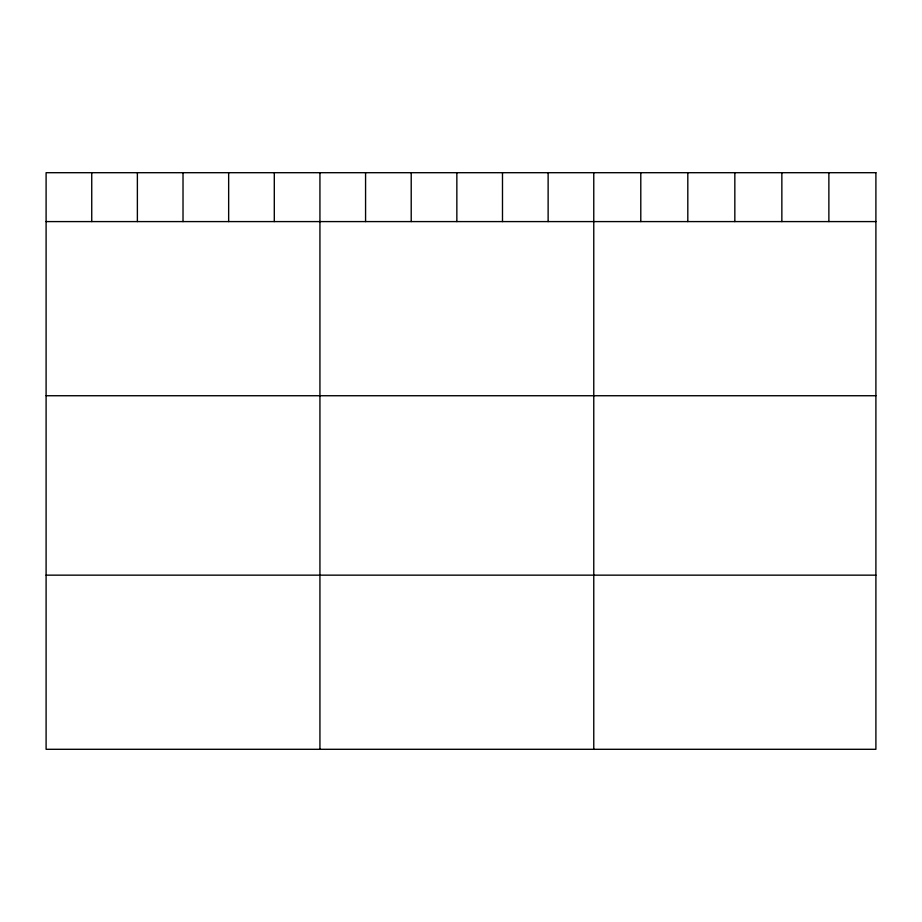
<?xml version="1.0" encoding="UTF-8"?>
<svg xmlns="http://www.w3.org/2000/svg" width="922" height="922" viewBox="0 0 922 922"><rect width="100%" height="100%" fill="white"/><g stroke="black" fill="none" stroke-linecap="round" stroke-linejoin="round"><path stroke-width="1.38" d="M46.1 221.591L875.9 221.591M46.1 395.734L875.9 395.734M46.1 575.155L875.9 575.155M828.878 172.702L828.878 221.591M781.856 172.702L781.856 221.591M734.834 172.702L734.834 221.591M687.812 172.702L687.812 221.591M640.79 172.702L640.79 221.591M593.768 172.702L593.768 749.298M548.129 172.702L548.129 221.591M502.49 172.702L502.49 221.591M456.851 172.702L456.851 221.591M411.212 172.702L411.212 221.591M365.573 172.702L365.573 221.591M319.934 172.702L319.934 749.298M274.295 172.702L274.295 221.591M228.656 172.702L228.656 221.591M183.017 172.702L183.017 221.591M137.378 172.702L137.378 221.591M91.739 172.702L91.739 221.591M875.9 172.702L46.1 172.702L46.1 749.298L875.9 749.298L875.9 172.702"/></g></svg>
